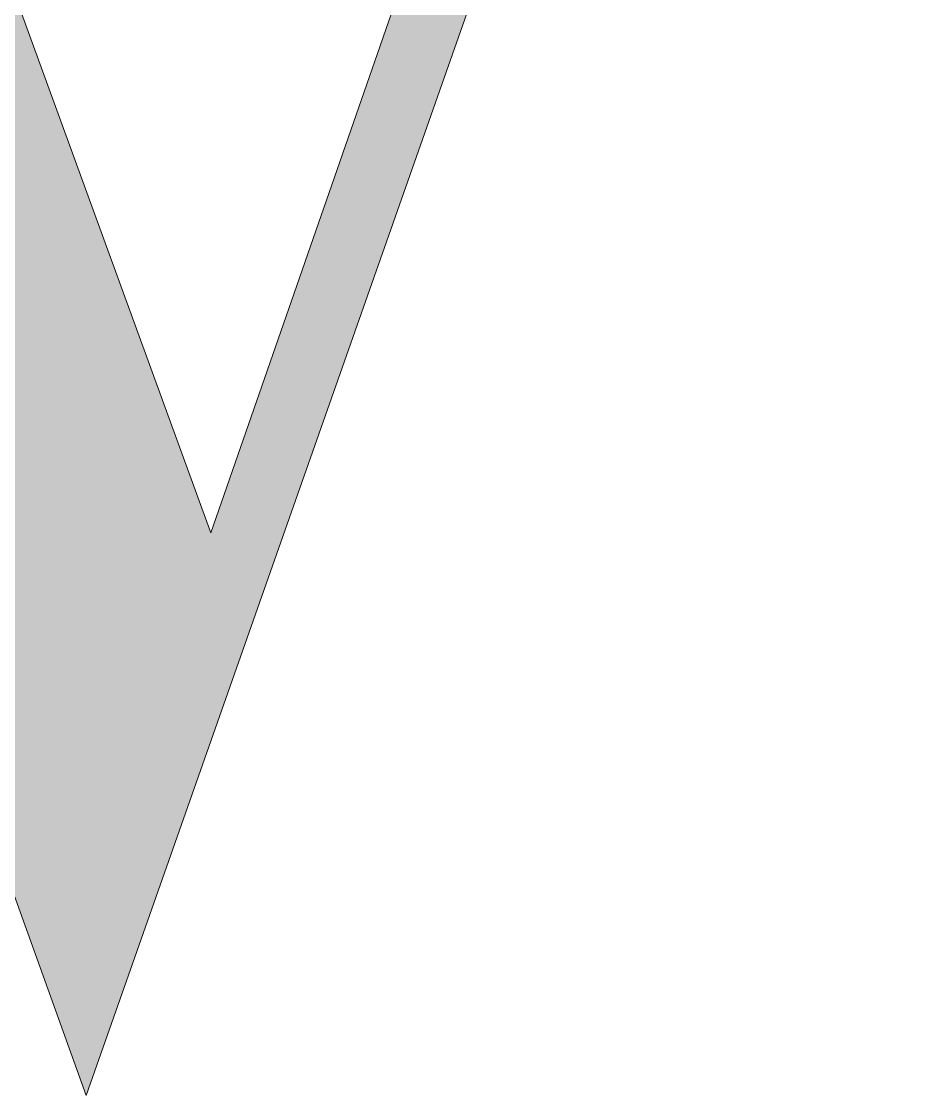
# Model space of a CAD drawing. Header units: millimetres. Extents: x 5.3 to 47, y -13.1 to 17.2.
# Drawn here: x 24.24 to 27.585, y -8.953 to -4.981 of the extents above; entities that cross this region are included whole.
import ezdxf

# ---------------------------------------------------------------- set-up
doc = ezdxf.new("R2010")
doc.units = ezdxf.units.MM
doc.header["$MEASUREMENT"] = 0
doc.layers.add('Layer 1', color=7, linetype='Continuous')

msp = doc.modelspace()

# ---------------------------------------------------------------- hatches: boundary and pattern name
at = {"layer": 'Layer 1', "true_color": 0x8f734a}
h = msp.add_hatch(color=35, dxfattribs=at)
edge = h.paths.add_edge_path()
edge.add_spline(control_points=[(26.3239, -2.8927), (26.3239, -2.8927), (24.94, -6.8717), (24.94, -6.8717), (24.94, -6.8717), (23.4759, -2.8588), (23.4759, -2.8588), (23.2135, -2.1617), (22.3665, -2.1438), (21.8578, -2.1438), (21.8578, -2.1438), (21.4135, -2.1438), (21.4135, -2.1438), (21.4135, -2.1438), (21.4135, -2.2091), (21.4135, -2.2091), (21.7979, -2.2091), (22.1411, -2.4504), (22.2706, -2.812), (22.2706, -2.812), (24.4797, -8.9533), (24.4797, -8.9533), (24.4797, -8.9533), (26.6087, -2.9003), (26.6087, -2.9003), (26.8298, -2.3632), (27.1458, -2.2091), (27.5848, -2.2091), (27.5848, -2.2091), (27.5848, -2.1438), (27.5848, -2.1438), (27.5848, -2.1438), (27.2301, -2.1438), (27.2301, -2.1438), (26.8201, -2.1438), (26.5303, -2.3486), (26.3239, -2.8927)], knot_values=[0, 0, 0, 0, 0.083333, 0.083333, 0.083333, 0.166667, 0.166667, 0.166667, 0.25, 0.25, 0.25, 0.333333, 0.333333, 0.333333, 0.416667, 0.416667, 0.416667, 0.5, 0.5, 0.5, 0.583333, 0.583333, 0.583333, 0.666667, 0.666667, 0.666667, 0.75, 0.75, 0.75, 0.833333, 0.833333, 0.833333, 0.916667, 0.916667, 0.916667, 1, 1, 1, 1], degree=3, periodic=1)

# ---------------------------------------------------------------- linework, layer by layer
at = {"layer": 'Layer 1', "color": 250, "lineweight": 9}
msp.add_open_spline([(26.3239, -2.8927), (26.3239, -2.8927), (24.94, -6.8717), (24.94, -6.8717), (24.94, -6.8717), (23.4759, -2.8588), (23.4759, -2.8588), (23.2135, -2.1617), (22.3665, -2.1438), (21.8578, -2.1438), (21.8578, -2.1438), (21.4135, -2.1438), (21.4135, -2.1438), (21.4135, -2.1438), (21.4135, -2.2091), (21.4135, -2.2091), (21.7979, -2.2091), (22.1411, -2.4504), (22.2706, -2.812), (22.2706, -2.812), (24.4797, -8.9533), (24.4797, -8.9533), (24.4797, -8.9533), (26.6087, -2.9003), (26.6087, -2.9003), (26.8298, -2.3632), (27.1458, -2.2091), (27.5848, -2.2091), (27.5848, -2.2091), (27.5848, -2.1438), (27.5848, -2.1438), (27.5848, -2.1438), (27.2301, -2.1438), (27.2301, -2.1438), (26.8201, -2.1438), (26.5303, -2.3486), (26.3239, -2.8927)], degree=3, knots=[0, 0, 0, 0, 0.083333, 0.083333, 0.083333, 0.166667, 0.166667, 0.166667, 0.25, 0.25, 0.25, 0.333333, 0.333333, 0.333333, 0.416667, 0.416667, 0.416667, 0.5, 0.5, 0.5, 0.583333, 0.583333, 0.583333, 0.666667, 0.666667, 0.666667, 0.75, 0.75, 0.75, 0.833333, 0.833333, 0.833333, 0.916667, 0.916667, 0.916667, 1, 1, 1, 1], dxfattribs=at)

doc.saveas('drawing.dxf')
